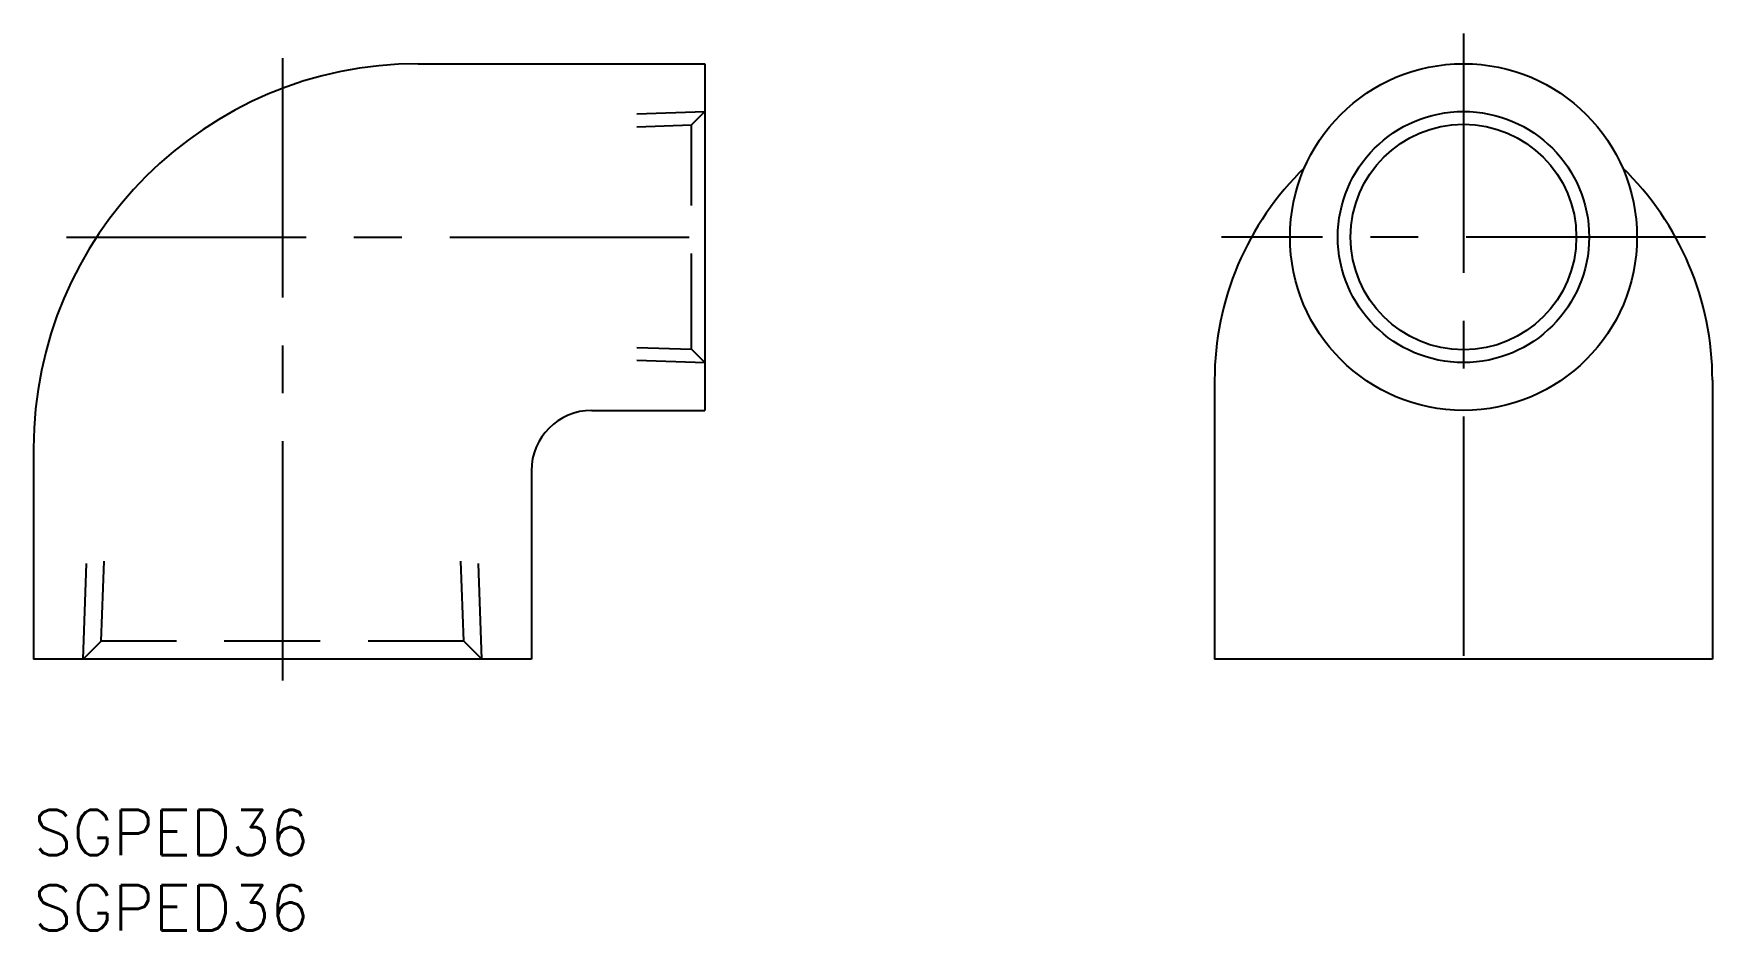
# Model space of a CAD drawing. Extents: x 0 to 111, y -8 to 51.
import ezdxf

# ---------------------------------------------------------------- set-up
doc = ezdxf.new("R2010")
doc.units = 0
doc.header["$LTSCALE"] = 0.5
doc.linetypes.add('CENTER', pattern=[50.8, 31.75, -6.35, 6.35, -6.35])
doc.linetypes.add('DASHED', pattern=[19.05, 12.7, -6.35])
for name, color, linetype in [('MSM_CENTER', 1, 'CENTER'), ('MSM_CONTINUOUS', 7, 'CONTINUOUS'), ('MSM_DASHED', 4, 'DASHED'), ('MSM_NARROW', 5, 'CONTINUOUS'), ('MSM_PART_NUMBER', 7, 'CONTINUOUS')]:
    doc.layers.add(name, color=color, linetype=linetype)
doc.styles.get("Standard").update_dxf_attribs({"font": 'txt.shx', "height": 2, "bigfont": 'bigfont.shx'})

# ---------------------------------------------------------------- blocks, each defined once
blk = doc.blocks.new('*U11')
at = {"layer": 'MSM_PART_NUMBER'}
blk.add_text('SGPED36', height=3, dxfattribs=at).set_placement((0, -3))
blk = doc.blocks.new('*U12')
at = {"layer": 'MSM_PART_NUMBER'}
blk.add_text('SGPED36', height=3, dxfattribs=at).set_placement((0, -8))

msp = doc.modelspace()

# ---------------------------------------------------------------- linework, layer by layer
at = {"layer": 'MSM_CENTER'}
for p, q in [((94.79, 51.5), (94.79, 8)), ((16.5, 49.86), (16.5, 8)), ((2.19, 38), (46.5, 38)), ((110.84, 38), (78.74, 38))]:
    msp.add_line(p, q, dxfattribs=at)
at = {"layer": 'MSM_CONTINUOUS'}
for p, q in [((25.5, 49.5), (44.5, 49.5)), ((44.5, 49.5), (44.5, 26.5)), ((78.29, 28.5), (78.29, 10)), ((111.29, 28.5), (111.29, 10)), ((37, 26.5), (44.5, 26.5)), ((0, 24), (0, 10)), ((33, 22.5), (33, 10)), ((33, 10), (0, 10)), ((111.29, 10), (78.29, 10))]:
    msp.add_line(p, q, dxfattribs=at)
for radius in [11.5, 7.48]:
    msp.add_circle((94.79, 38), radius, dxfattribs=at)
for centre, radius, start, end in [((25.5, 24), 25.5, 90, 180), ((97.95, 28.5), 19.66, 134.1724, 180), ((91.63, 28.5), 19.66, 0, 45.8276), ((37, 22.5), 4, 90, 180)]:
    msp.add_arc(centre, radius, start, end, dxfattribs=at)
at = {"layer": 'MSM_DASHED'}
for p, q in [((40, 46.17), (44.5, 46.33)), ((43.61, 45.44), (44.5, 46.33)), ((40, 45.32), (43.61, 45.44)), ((43.61, 30.56), (43.61, 45.44)), ((40, 30.68), (43.61, 30.56)), ((43.61, 30.56), (44.5, 29.67)), ((40, 29.83), (44.5, 29.67)), ((3.28, 10), (3.51, 16.5)), ((4.48, 11.2), (4.67, 16.5)), ((28.52, 11.2), (28.33, 16.5)), ((29.72, 10), (29.49, 16.5)), ((4.48, 11.2), (3.28, 10)), ((28.52, 11.2), (4.48, 11.2)), ((28.52, 11.2), (29.72, 10))]:
    msp.add_line(p, q, dxfattribs=at)
at = {"layer": 'MSM_NARROW'}
msp.add_circle((94.79, 38), 8.33, dxfattribs=at)

# ---------------------------------------------------------------- block references
at = {"layer": 'MSM_CONTINUOUS'}
for name in ['*U11', '*U12']:
    msp.add_blockref(name, (0, 0), dxfattribs=at)

doc.saveas('drawing.dxf')
